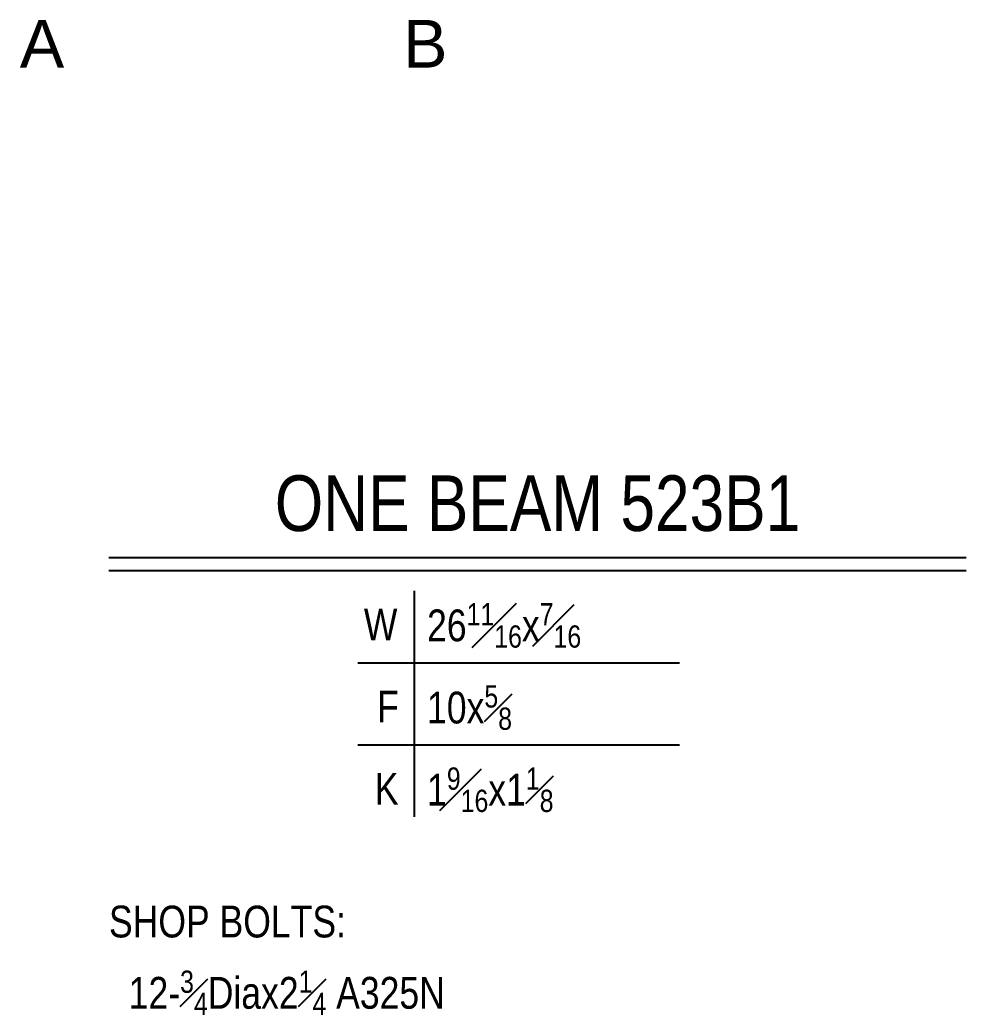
# Model space of a CAD drawing. Extents: x -23 to 149, y -71 to 107.
# Drawn here: x 27.84 to 64.69, y -70.91 to -32.15 of the extents above; entities that cross this region are included whole.
import ezdxf
from ezdxf.enums import TextEntityAlignment as Align

# ---------------------------------------------------------------- set-up
doc = ezdxf.new("R2010")
doc.units = 0
doc.header["$LTSCALE"] = 91.023009
doc.header["$MEASUREMENT"] = 0
doc.layers.add('SYSTEM_ANNOTATION', color=7, linetype='CONTINUOUS')
doc.styles.add('ARIAL', font='arial.ttf', dxfattribs={"width": 0.8, "height": 0.2})

msp = doc.modelspace()

# ---------------------------------------------------------------- linework, layer by layer
at = {"layer": 'SYSTEM_ANNOTATION', "color": 3, "linetype": 'CONTINUOUS'}
for p, q in [((31.308, -53.09), (64.692, -53.09)), ((31.308, -53.59), (64.692, -53.59))]:
    msp.add_line(p, q, dxfattribs=at)
at = {"layer": 'SYSTEM_ANNOTATION', "color": 1, "linetype": 'CONTINUOUS'}
for p, q in [((43.197, -54.39), (43.197, -63.19)), ((41.006, -57.19), (53.533, -57.19)), ((41.006, -60.39), (53.533, -60.39))]:
    msp.add_line(p, q, dxfattribs=at)

# ---------------------------------------------------------------- texts
at = {"layer": 'SYSTEM_ANNOTATION', "color": 3, "linetype": 'CONTINUOUS', "style": 'ARIAL'}
for s, p in [('A', (27.833, -34.007)), ('B', (42.763, -34.007))]:
    msp.add_text(s, height=1.858, dxfattribs=at).set_placement(p)
at = {"layer": 'SYSTEM_ANNOTATION', "color": 3, "linetype": 'CONTINUOUS', "style": 'ARIAL', "width": 0.8}
msp.add_text('ONE BEAM 523B1', height=2.16757, dxfattribs=at).set_placement((48, -52.056), align=Align.CENTER)
at = {"layer": 'SYSTEM_ANNOTATION', "color": 1, "linetype": 'CONTINUOUS', "style": 'ARIAL', "width": 0.8}
for s, height, p in [('W', 1.239, (41.235, -56.314)), ('F', 1.239, (41.751, -59.514)), ('K', 1.239, (41.664, -62.714)), ('SHOP BOLTS:', 1.23861, (31.308, -67.886))]:
    msp.add_text(s, height=height, dxfattribs=at).set_placement(p)
at = {"layer": 'SYSTEM_ANNOTATION', "color": 1, "linetype": 'CONTINUOUS', "char_height": 1.23861, "attachment_point": 7, "style": 'ARIAL'}
for s, insert in [('\\A1;26{\\H0.70x;\\S11#16;}x{\\H0.70x;\\S7#16;}', (43.697, -56.599)), ('\\A1;10x{\\H0.70x;\\S5#8;}', (43.697, -59.799)), ('\\A1;1{\\H0.70x;\\S9#16;}x1{\\H0.70x;\\S1#8;}', (43.697, -62.999)), ('\\A1;  12-{\\H0.70x;\\S3#4;}Diax2{\\H0.70x;\\S1#4;} A325N', (31.308, -70.91))]:
    msp.add_mtext(s, dxfattribs=dict(at, insert=insert))

doc.saveas('drawing.dxf')
